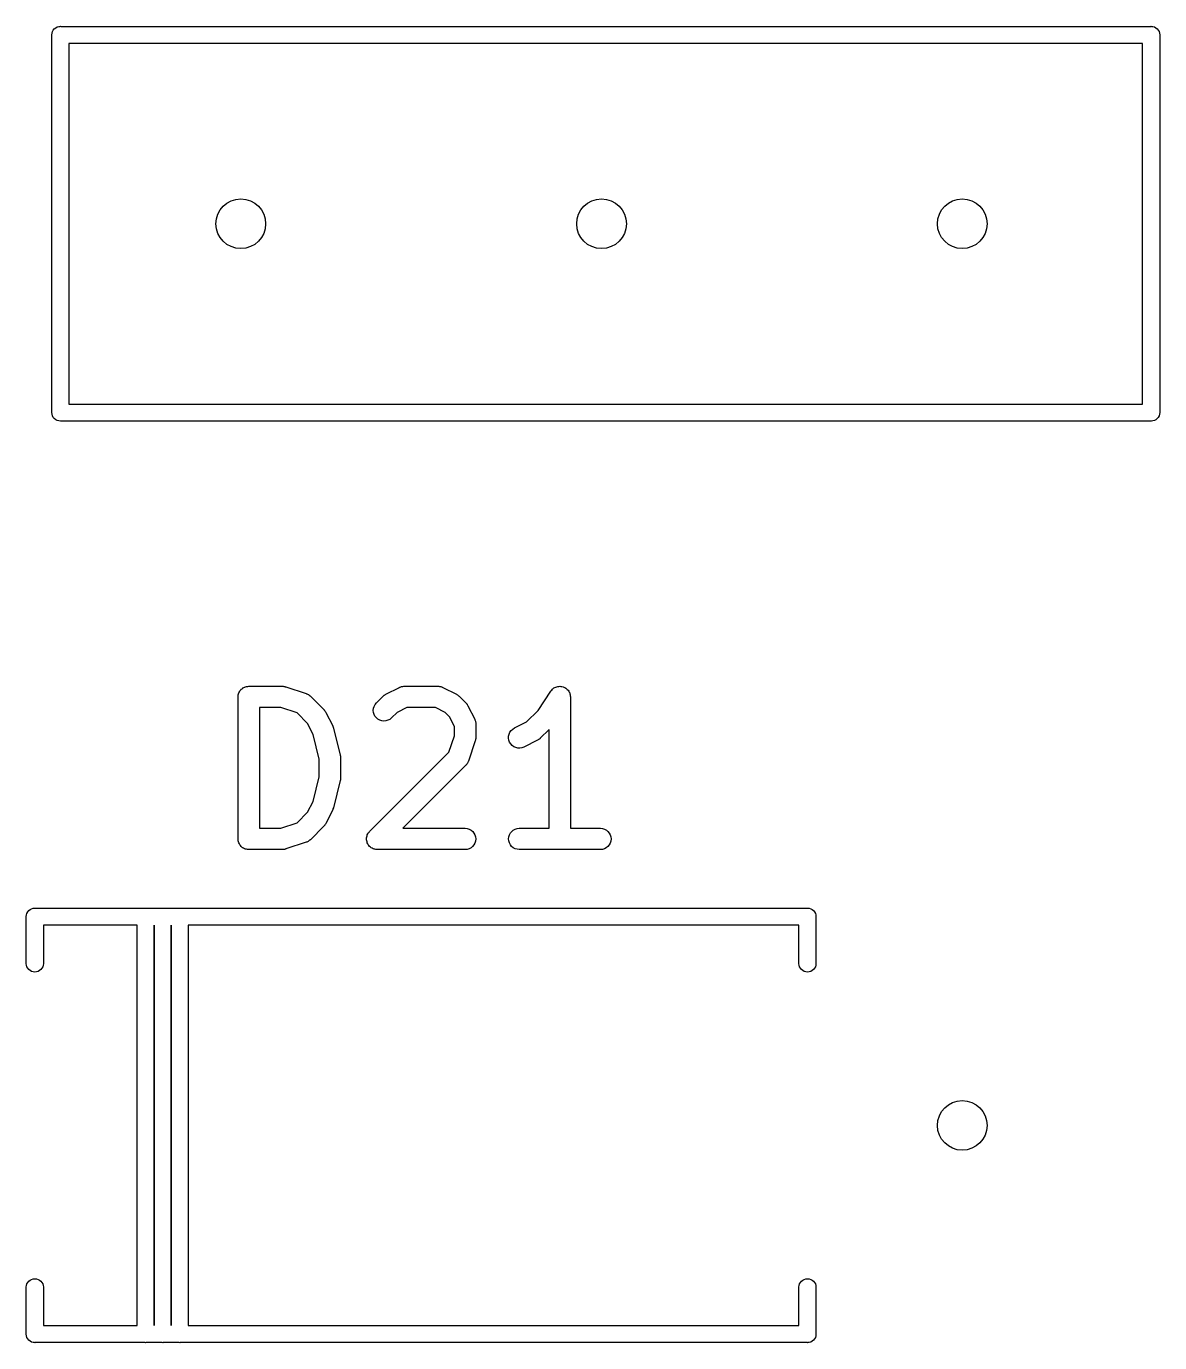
# Model space of a CAD drawing. Extents: x 17 to 176, y -177 to -9.
# Drawn here: x 117.36 to 125.34, y -25.66 to -16.39 of the extents above; entities that cross this region are included whole.
import ezdxf

# ---------------------------------------------------------------- set-up
doc = ezdxf.new("R2010")
doc.units = 0
doc.layers.add('BLACK', color=7, linetype='CONTINUOUS')

msp = doc.modelspace()

# ---------------------------------------------------------------- linework, layer by layer
at = {"layer": 'BLACK', "linetype": 'CONTINUOUS'}
for p, q in [((117.552, -16.4165), (117.559, -16.4074)), ((117.559, -16.4074), (117.569, -16.3999)), ((117.569, -16.3999), (117.579, -16.3943)), ((117.579, -16.3943), (117.59, -16.3909)), ((117.59, -16.3909), (117.599, -16.39)), ((117.599, -16.39), (117.602, -16.3897)), ((117.599, -16.39), (117.599, -16.39)), ((117.602, -16.3897), (117.605, -16.39)), ((117.605, -16.39), (125.279, -16.39)), ((125.279, -16.39), (125.282, -16.3897)), ((125.282, -16.3897), (125.285, -16.39)), ((125.285, -16.39), (125.294, -16.3909)), ((125.294, -16.3909), (125.305, -16.3943)), ((125.305, -16.3943), (125.315, -16.3999)), ((125.315, -16.3999), (125.325, -16.4074)), ((125.325, -16.4074), (125.332, -16.4165)), ((117.542, -16.45), (117.543, -16.4382)), ((117.542, -16.453), (117.542, -16.45)), ((117.542, -19.1071), (117.542, -16.453)), ((117.543, -16.4382), (117.546, -16.4269)), ((117.546, -16.4269), (117.552, -16.4165)), ((125.332, -16.4165), (125.338, -16.4269)), ((125.338, -16.4269), (125.341, -16.4382)), ((125.341, -16.4382), (125.342, -16.45)), ((125.342, -16.45), (125.342, -16.4529)), ((125.342, -16.4529), (125.342, -19.1071)), ((117.662, -16.51), (117.662, -19.05)), ((125.222, -16.51), (117.662, -16.51)), ((125.222, -19.05), (125.222, -16.51)), ((117.662, -19.05), (125.222, -19.05)), ((117.542, -19.11), (117.542, -19.1071)), ((117.543, -19.1218), (117.542, -19.11)), ((117.546, -19.1331), (117.543, -19.1218)), ((117.552, -19.1435), (117.546, -19.1331)), ((117.559, -19.1526), (117.552, -19.1435)), ((117.569, -19.1601), (117.559, -19.1526)), ((117.579, -19.1657), (117.569, -19.1601)), ((117.59, -19.1691), (117.579, -19.1657)), ((117.602, -19.1703), (117.59, -19.1691)), ((117.605, -19.17), (117.602, -19.1703)), ((125.279, -19.17), (117.605, -19.17)), ((125.282, -19.1703), (125.279, -19.17)), ((125.285, -19.17), (125.282, -19.1703)), ((125.294, -19.1691), (125.285, -19.17)), ((125.285, -19.17), (125.285, -19.17)), ((125.305, -19.1657), (125.294, -19.1691)), ((125.315, -19.1601), (125.305, -19.1657)), ((125.325, -19.1526), (125.315, -19.1601)), ((125.332, -19.1435), (125.325, -19.1526)), ((125.338, -19.1331), (125.332, -19.1435)), ((125.341, -19.1218), (125.338, -19.1331)), ((125.342, -19.11), (125.341, -19.1218)), ((125.342, -19.1071), (125.342, -19.11)), ((118.893, -21.0464), (118.899, -21.043)), ((118.899, -21.043), (118.9, -21.0428)), ((118.899, -21.043), (118.899, -21.043)), ((118.9, -21.0428), (118.906, -21.0408)), ((118.906, -21.0408), (118.913, -21.0388)), ((118.913, -21.0388), (118.914, -21.0387)), ((118.913, -21.0388), (118.913, -21.0388)), ((118.914, -21.0387), (118.921, -21.0381)), ((118.921, -21.0381), (118.928, -21.0374)), ((118.928, -21.0374), (119.166, -21.0374)), ((119.166, -21.0374), (119.167, -21.0374)), ((119.167, -21.0374), (119.171, -21.0379)), ((119.171, -21.0379), (119.175, -21.038)), ((119.175, -21.038), (119.178, -21.0387)), ((119.178, -21.0387), (119.181, -21.039)), ((119.181, -21.039), (119.185, -21.0403)), ((119.185, -21.0403), (119.19, -21.0412)), ((119.19, -21.0412), (119.332, -21.0888)), ((119.99, -21.0448), (119.992, -21.0441)), ((119.992, -21.0441), (119.994, -21.043)), ((119.994, -21.043), (119.999, -21.0416)), ((119.999, -21.0416), (120.004, -21.0398)), ((120.004, -21.0398), (120.006, -21.0394)), ((120.006, -21.0394), (120.008, -21.0388)), ((120.008, -21.0388), (120.013, -21.0383)), ((120.013, -21.0383), (120.019, -21.0375)), ((120.019, -21.0375), (120.021, -21.0376)), ((120.021, -21.0376), (120.023, -21.0374)), ((120.023, -21.0374), (120.261, -21.0374)), ((120.261, -21.0374), (120.262, -21.0374)), ((120.262, -21.0374), (120.264, -21.0376)), ((120.264, -21.0376), (120.266, -21.0376)), ((120.266, -21.0376), (120.272, -21.0384)), ((120.272, -21.0384), (120.277, -21.039)), ((120.277, -21.039), (120.279, -21.0397)), ((120.279, -21.0397), (120.281, -21.0401)), ((120.281, -21.0401), (120.286, -21.0419)), ((120.286, -21.0419), (120.291, -21.0434)), ((120.291, -21.0434), (120.293, -21.0445)), ((121.084, -21.046), (121.09, -21.0428)), ((121.09, -21.0428), (121.097, -21.0407)), ((121.09, -21.0428), (121.09, -21.0428)), ((121.09, -21.0428), (121.09, -21.0428)), ((121.097, -21.0407), (121.104, -21.0387)), ((121.104, -21.0387), (121.111, -21.038)), ((121.104, -21.0387), (121.104, -21.0387)), ((121.104, -21.0387), (121.104, -21.0387)), ((121.111, -21.038), (121.119, -21.0374)), ((121.119, -21.0374), (121.119, -21.0374)), ((121.119, -21.0374), (121.126, -21.0382)), ((121.119, -21.0374), (121.119, -21.0374)), ((121.126, -21.0382), (121.133, -21.0389)), ((121.133, -21.0389), (121.133, -21.0389)), ((121.133, -21.0389), (121.133, -21.0389)), ((121.133, -21.0389), (121.141, -21.0412)), ((121.141, -21.0412), (121.147, -21.0432)), ((121.147, -21.0432), (121.147, -21.0433)), ((121.147, -21.0433), (121.147, -21.0433)), ((121.147, -21.0433), (121.154, -21.0468)), ((118.853, -21.1113), (118.854, -21.1043)), ((118.853, -21.1118), (118.853, -21.1113)), ((118.853, -21.1119), (118.853, -21.1118)), ((118.853, -21.1124), (118.853, -21.1119)), ((118.853, -21.1119), (118.853, -21.1119)), ((118.853, -22.1124), (118.853, -21.1124)), ((118.854, -21.0968), (118.856, -21.0901)), ((118.854, -21.097), (118.854, -21.0968)), ((118.854, -21.0973), (118.854, -21.097)), ((118.854, -21.1043), (118.854, -21.0973)), ((118.856, -21.0901), (118.859, -21.0833)), ((118.859, -21.0828), (118.862, -21.0766)), ((118.859, -21.0831), (118.859, -21.0828)), ((118.859, -21.0833), (118.859, -21.0831)), ((118.862, -21.0766), (118.866, -21.0704)), ((118.866, -21.07), (118.87, -21.0646)), ((118.866, -21.0702), (118.866, -21.07)), ((118.866, -21.0704), (118.866, -21.0702)), ((118.87, -21.0646), (118.875, -21.0592)), ((118.875, -21.0588), (118.881, -21.0544)), ((118.875, -21.059), (118.875, -21.0588)), ((118.875, -21.0592), (118.875, -21.059)), ((118.881, -21.0544), (118.886, -21.0499)), ((118.886, -21.0498), (118.887, -21.0496)), ((118.886, -21.0499), (118.886, -21.0498)), ((118.887, -21.0496), (118.893, -21.0464)), ((119.332, -21.0888), (119.333, -21.0892)), ((119.333, -21.0892), (119.335, -21.0901)), ((119.335, -21.0901), (119.337, -21.0908)), ((119.337, -21.0908), (119.342, -21.0932)), ((119.342, -21.0932), (119.347, -21.0953)), ((119.347, -21.0953), (119.348, -21.0966)), ((119.348, -21.0966), (119.35, -21.0977)), ((119.35, -21.0977), (119.354, -21.1009)), ((119.354, -21.1009), (119.358, -21.1039)), ((119.358, -21.1039), (119.36, -21.1056)), ((119.36, -21.1056), (119.362, -21.107)), ((119.362, -21.107), (119.457, -21.2022)), ((119.827, -21.1546), (119.875, -21.107)), ((119.875, -21.1062), (119.879, -21.1036)), ((119.875, -21.107), (119.875, -21.1062)), ((119.879, -21.1036), (119.882, -21.1007)), ((119.882, -21.1007), (119.884, -21.099)), ((119.884, -21.099), (119.887, -21.0971)), ((119.887, -21.0971), (119.891, -21.0952)), ((119.891, -21.0952), (119.894, -21.0929)), ((119.894, -21.0929), (119.989, -21.0453)), ((119.989, -21.0453), (119.99, -21.0448)), ((120.293, -21.0445), (120.295, -21.0453)), ((120.295, -21.0453), (120.39, -21.0929)), ((120.39, -21.0929), (120.391, -21.0934)), ((120.391, -21.0934), (120.394, -21.0957)), ((120.394, -21.0957), (120.398, -21.0977)), ((120.398, -21.0977), (120.4, -21.0997)), ((120.4, -21.0997), (120.403, -21.1014)), ((120.403, -21.1014), (120.406, -21.1043)), ((120.406, -21.1043), (120.409, -21.107)), ((120.409, -21.107), (120.457, -21.1546)), ((120.965, -21.2075), (121.056, -21.0708)), ((121.056, -21.0699), (121.061, -21.0643)), ((121.056, -21.07), (121.056, -21.0699)), ((121.056, -21.0708), (121.056, -21.07)), ((121.056, -21.07), (121.056, -21.07)), ((121.056, -21.07), (121.056, -21.07)), ((121.061, -21.0643), (121.066, -21.0588)), ((121.066, -21.0587), (121.072, -21.054)), ((121.066, -21.0588), (121.066, -21.0587)), ((121.066, -21.0588), (121.066, -21.0588)), ((121.072, -21.054), (121.077, -21.0496)), ((121.077, -21.0496), (121.084, -21.046)), ((121.077, -21.0496), (121.077, -21.0496)), ((121.077, -21.0496), (121.077, -21.0496)), ((121.154, -21.0468), (121.16, -21.0502)), ((121.16, -21.0502), (121.16, -21.0502)), ((121.16, -21.0502), (121.16, -21.0503)), ((121.16, -21.0503), (121.166, -21.0549)), ((121.166, -21.0549), (121.171, -21.0595)), ((121.171, -21.0595), (121.171, -21.0596)), ((121.171, -21.0596), (121.171, -21.0596)), ((121.171, -21.0596), (121.176, -21.0656)), ((121.176, -21.0656), (121.181, -21.0709)), ((121.181, -21.0709), (121.181, -21.0709)), ((121.181, -21.0709), (121.181, -21.071)), ((121.181, -21.071), (121.184, -21.0779)), ((121.184, -21.0779), (121.188, -21.0838)), ((121.188, -21.0838), (121.188, -21.0839)), ((121.188, -21.0839), (121.188, -21.0839)), ((121.188, -21.0839), (121.19, -21.091)), ((121.19, -21.091), (121.192, -21.0978)), ((121.192, -21.0978), (121.192, -21.0979)), ((121.192, -21.0979), (121.192, -21.0979)), ((121.192, -21.0979), (121.192, -21.1053)), ((121.192, -21.1053), (121.193, -21.1124)), ((121.193, -21.1124), (121.193, -22.0374)), ((119.003, -21.1874), (119.003, -22.0374)), ((119.154, -21.1874), (119.003, -21.1874)), ((119.268, -21.2256), (119.154, -21.1874)), ((119.342, -21.2997), (119.268, -21.2256)), ((119.457, -21.2022), (119.458, -21.2029)), ((119.458, -21.2029), (119.46, -21.2062)), ((119.46, -21.2062), (119.463, -21.2093)), ((119.463, -21.2093), (119.465, -21.212)), ((119.465, -21.212), (119.467, -21.2144)), ((119.467, -21.2144), (119.469, -21.2181)), ((119.469, -21.2181), (119.471, -21.2217)), ((119.471, -21.2217), (119.519, -21.3169)), ((119.805, -21.2074), (119.807, -21.1928)), ((119.806, -21.2219), (119.805, -21.2074)), ((119.811, -21.236), (119.806, -21.2219)), ((119.807, -21.1928), (119.811, -21.1788)), ((119.811, -21.1788), (119.818, -21.1659)), ((119.818, -21.1659), (119.827, -21.1546)), ((119.972, -21.2216), (119.933, -21.2607)), ((120.041, -21.1874), (119.972, -21.2216)), ((120.243, -21.1874), (120.041, -21.1874)), ((120.312, -21.2216), (120.243, -21.1874)), ((120.342, -21.252), (120.312, -21.2216)), ((120.457, -21.1546), (120.458, -21.1553)), ((120.458, -21.1553), (120.46, -21.1586)), ((120.46, -21.1586), (120.463, -21.1617)), ((120.463, -21.1617), (120.465, -21.1643)), ((120.465, -21.1643), (120.467, -21.1668)), ((120.467, -21.1668), (120.469, -21.1705)), ((120.469, -21.1705), (120.471, -21.1741)), ((120.471, -21.1741), (120.519, -21.2693)), ((120.883, -21.2888), (120.965, -21.2075)), ((119.381, -21.3767), (119.342, -21.2997)), ((119.519, -21.3169), (119.519, -21.3179)), ((119.519, -21.3179), (119.519, -21.3182)), ((119.519, -21.3182), (119.519, -21.3185)), ((119.519, -21.3185), (119.522, -21.3251)), ((119.817, -21.2489), (119.811, -21.236)), ((119.827, -21.2603), (119.817, -21.2489)), ((119.838, -21.2697), (119.827, -21.2603)), ((119.851, -21.2767), (119.838, -21.2697)), ((119.865, -21.281), (119.851, -21.2767)), ((119.879, -21.2826), (119.865, -21.281)), ((119.894, -21.2813), (119.879, -21.2826)), ((119.908, -21.2773), (119.894, -21.2813)), ((119.921, -21.2705), (119.908, -21.2773)), ((119.932, -21.2614), (119.921, -21.2705)), ((119.933, -21.2607), (119.932, -21.2614)), ((120.377, -21.3206), (120.342, -21.252)), ((120.377, -21.3859), (120.377, -21.3206)), ((120.519, -21.2693), (120.519, -21.2703)), ((120.519, -21.2703), (120.52, -21.2723)), ((120.52, -21.2723), (120.521, -21.2743)), ((120.521, -21.2743), (120.522, -21.2792)), ((120.522, -21.2792), (120.524, -21.284)), ((120.524, -21.284), (120.524, -21.2862)), ((120.524, -21.2862), (120.525, -21.2883)), ((120.525, -21.2883), (120.526, -21.2934)), ((120.526, -21.2934), (120.526, -21.2985)), ((120.526, -21.2985), (120.526, -21.3007)), ((120.526, -21.3007), (120.527, -21.3029)), ((120.527, -21.3029), (120.527, -21.3981)), ((120.799, -21.331), (120.883, -21.2888)), ((119.424, -21.5502), (119.381, -21.3767)), ((119.522, -21.3251), (119.524, -21.3316)), ((119.524, -21.3316), (119.524, -21.332)), ((119.524, -21.332), (119.524, -21.3323)), ((119.524, -21.3323), (119.572, -21.5228)), ((120.338, -21.5004), (120.377, -21.3859)), ((120.525, -21.4137), (120.524, -21.4177)), ((120.526, -21.4075), (120.525, -21.4106)), ((120.525, -21.4106), (120.525, -21.4137)), ((120.527, -21.3991), (120.526, -21.4033)), ((120.526, -21.4033), (120.526, -21.4075)), ((120.527, -21.3981), (120.527, -21.3991)), ((120.758, -21.3884), (120.761, -21.3741)), ((120.758, -21.403), (120.758, -21.3884)), ((120.76, -21.4175), (120.758, -21.403)), ((120.761, -21.3741), (120.767, -21.3608)), ((120.767, -21.3608), (120.776, -21.3489)), ((120.776, -21.3489), (120.787, -21.3388)), ((120.787, -21.3388), (120.799, -21.331)), ((120.969, -21.4134), (120.965, -21.4153)), ((120.971, -21.4114), (120.969, -21.4134)), ((120.974, -21.4098), (120.971, -21.4114)), ((120.977, -21.4069), (120.974, -21.4098)), ((120.98, -21.4042), (120.977, -21.4069)), ((120.981, -21.4035), (120.98, -21.4042)), ((121.043, -21.3411), (120.981, -21.4035)), ((121.043, -22.0374), (121.043, -21.3411)), ((119.779, -22.0593), (120.338, -21.5004)), ((120.523, -21.4218), (120.475, -21.5647)), ((120.524, -21.4177), (120.523, -21.4218)), ((120.765, -21.4312), (120.76, -21.4175)), ((120.773, -21.4436), (120.765, -21.4312)), ((120.783, -21.4543), (120.773, -21.4436)), ((120.795, -21.4629), (120.783, -21.4543)), ((120.808, -21.469), (120.795, -21.4629)), ((120.822, -21.4724), (120.808, -21.469)), ((120.837, -21.473), (120.822, -21.4724)), ((120.851, -21.4707), (120.837, -21.473)), ((120.865, -21.4656), (120.851, -21.4707)), ((120.866, -21.4652), (120.865, -21.4656)), ((120.961, -21.4176), (120.866, -21.4652)), ((120.965, -21.4153), (120.961, -21.4176)), ((119.424, -21.6746), (119.424, -21.5502)), ((119.572, -21.5228), (119.572, -21.5238)), ((119.572, -21.5238), (119.572, -21.5251)), ((119.572, -21.5251), (119.573, -21.5264)), ((119.573, -21.5264), (119.573, -21.5324)), ((119.573, -21.5324), (119.574, -21.5383)), ((119.574, -21.5383), (119.574, -21.5396)), ((119.574, -21.5396), (119.574, -21.541)), ((119.574, -21.541), (119.574, -21.6838)), ((120.457, -21.594), (120.014, -22.0374)), ((120.458, -21.5923), (120.457, -21.594)), ((120.46, -21.5908), (120.458, -21.5923)), ((120.463, -21.5866), (120.46, -21.5908)), ((120.466, -21.5827), (120.463, -21.5866)), ((120.467, -21.5807), (120.466, -21.5827)), ((120.469, -21.5789), (120.467, -21.5807)), ((120.471, -21.5743), (120.469, -21.5789)), ((120.473, -21.5698), (120.471, -21.5743)), ((120.474, -21.5677), (120.473, -21.5698)), ((120.475, -21.5657), (120.474, -21.5677)), ((120.475, -21.5647), (120.475, -21.5657)), ((119.381, -21.8481), (119.424, -21.6746)), ((119.574, -21.6875), (119.573, -21.6935)), ((119.574, -21.6838), (119.574, -21.6849)), ((119.574, -21.6849), (119.574, -21.6862)), ((119.574, -21.6862), (119.574, -21.6875)), ((119.572, -21.702), (119.524, -21.8925)), ((119.573, -21.6994), (119.572, -21.7007)), ((119.572, -21.7007), (119.572, -21.702)), ((119.573, -21.6935), (119.573, -21.6994)), ((119.342, -21.9251), (119.381, -21.8481)), ((119.268, -21.9992), (119.342, -21.9251)), ((119.519, -21.9078), (119.471, -22.0031)), ((119.521, -21.9007), (119.519, -21.9072)), ((119.519, -21.9072), (119.519, -21.9075)), ((119.519, -21.9075), (119.519, -21.9078)), ((119.524, -21.8942), (119.521, -21.9007)), ((119.524, -21.8925), (119.524, -21.8935)), ((119.524, -21.8935), (119.524, -21.8938)), ((119.524, -21.8938), (119.524, -21.8942)), ((119.003, -22.0374), (119.154, -22.0374)), ((119.154, -22.0374), (119.268, -21.9992)), ((119.457, -22.0226), (119.362, -22.1178)), ((119.46, -22.0193), (119.457, -22.0226)), ((119.463, -22.0163), (119.46, -22.0193)), ((119.464, -22.0137), (119.463, -22.0163)), ((119.466, -22.0112), (119.464, -22.0137)), ((119.468, -22.0075), (119.466, -22.0112)), ((119.471, -22.004), (119.468, -22.0075)), ((119.471, -22.0031), (119.471, -22.004)), ((119.775, -22.0649), (119.779, -22.0593)), ((120.014, -22.0374), (120.452, -22.0374)), ((120.452, -22.0374), (120.453, -22.0374)), ((120.453, -22.0374), (120.467, -22.039)), ((120.467, -22.039), (120.481, -22.0434)), ((120.481, -22.0434), (120.494, -22.0505)), ((120.494, -22.0505), (120.505, -22.0599)), ((120.505, -22.0599), (120.514, -22.0713)), ((120.77, -22.0704), (120.78, -22.0592)), ((120.78, -22.0592), (120.791, -22.0499)), ((120.791, -22.0499), (120.804, -22.043)), ((120.804, -22.043), (120.818, -22.0388)), ((120.818, -22.0388), (120.832, -22.0374)), ((120.832, -22.0374), (121.043, -22.0374)), ((121.193, -22.0374), (121.404, -22.0374)), ((121.404, -22.0374), (121.405, -22.0374)), ((121.405, -22.0374), (121.419, -22.039)), ((121.419, -22.039), (121.433, -22.0434)), ((121.433, -22.0434), (121.446, -22.0505)), ((121.446, -22.0505), (121.457, -22.0599)), ((121.457, -22.0599), (121.467, -22.0713)), ((118.853, -22.1194), (118.853, -22.1124)), ((118.854, -22.1264), (118.853, -22.1194)), ((118.854, -22.1267), (118.854, -22.1264)), ((118.854, -22.1269), (118.854, -22.1267)), ((118.856, -22.1337), (118.854, -22.1269)), ((118.858, -22.1405), (118.856, -22.1337)), ((118.858, -22.1407), (118.858, -22.1405)), ((118.858, -22.141), (118.858, -22.1407)), ((118.862, -22.1472), (118.858, -22.141)), ((118.865, -22.1534), (118.862, -22.1472)), ((118.865, -22.1537), (118.865, -22.1534)), ((118.865, -22.1539), (118.865, -22.1537)), ((118.87, -22.1594), (118.865, -22.1539)), ((119.332, -22.1359), (119.19, -22.1835)), ((119.334, -22.135), (119.332, -22.1359)), ((119.337, -22.1344), (119.334, -22.135)), ((119.341, -22.132), (119.337, -22.1344)), ((119.346, -22.13), (119.341, -22.132)), ((119.348, -22.1287), (119.346, -22.13)), ((119.35, -22.1277), (119.348, -22.1287)), ((119.354, -22.1245), (119.35, -22.1277)), ((119.358, -22.1215), (119.354, -22.1245)), ((119.359, -22.1199), (119.358, -22.1215)), ((119.361, -22.1185), (119.359, -22.1199)), ((119.362, -22.1178), (119.361, -22.1185)), ((119.757, -22.1119), (119.758, -22.1048)), ((119.757, -22.112), (119.757, -22.1119)), ((119.757, -22.1121), (119.757, -22.112)), ((119.758, -22.1193), (119.757, -22.1121)), ((119.758, -22.1048), (119.759, -22.0976)), ((119.759, -22.1264), (119.758, -22.1193)), ((119.759, -22.0973), (119.761, -22.0904)), ((119.759, -22.0974), (119.759, -22.0973)), ((119.759, -22.0976), (119.759, -22.0974)), ((119.759, -22.1266), (119.759, -22.1264)), ((119.759, -22.1267), (119.759, -22.1266)), ((119.761, -22.1336), (119.759, -22.1267)), ((119.761, -22.0904), (119.763, -22.0836)), ((119.763, -22.1405), (119.761, -22.1336)), ((119.763, -22.0833), (119.767, -22.0769)), ((119.763, -22.0834), (119.763, -22.0833)), ((119.763, -22.0836), (119.763, -22.0834)), ((119.763, -22.1406), (119.763, -22.1405)), ((119.763, -22.1407), (119.763, -22.1406)), ((119.766, -22.1473), (119.763, -22.1407)), ((119.77, -22.1534), (119.766, -22.1473)), ((119.767, -22.0769), (119.77, -22.0707)), ((119.77, -22.0704), (119.775, -22.0649)), ((119.77, -22.0706), (119.77, -22.0704)), ((119.77, -22.0707), (119.77, -22.0706)), ((119.77, -22.1535), (119.77, -22.1534)), ((119.77, -22.1537), (119.77, -22.1535)), ((119.774, -22.1593), (119.77, -22.1537)), ((120.514, -22.1543), (120.504, -22.1656)), ((120.514, -22.0713), (120.521, -22.0843)), ((120.521, -22.1414), (120.514, -22.1543)), ((120.521, -22.0843), (120.525, -22.0983)), ((120.525, -22.1275), (120.521, -22.1414)), ((120.525, -22.0983), (120.527, -22.1129)), ((120.527, -22.1129), (120.525, -22.1275)), ((120.757, -22.1119), (120.759, -22.0973)), ((120.759, -22.1264), (120.757, -22.1119)), ((120.759, -22.0973), (120.763, -22.0833)), ((120.763, -22.1405), (120.759, -22.1264)), ((120.763, -22.0833), (120.77, -22.0704)), ((120.77, -22.1534), (120.763, -22.1405)), ((120.779, -22.1649), (120.77, -22.1534)), ((121.466, -22.1543), (121.457, -22.1656)), ((121.473, -22.1414), (121.466, -22.1543)), ((121.467, -22.0713), (121.473, -22.0843)), ((121.473, -22.0843), (121.478, -22.0983)), ((121.477, -22.1275), (121.473, -22.1414)), ((121.479, -22.1129), (121.477, -22.1275)), ((121.478, -22.0983), (121.479, -22.1129)), ((118.874, -22.1649), (118.87, -22.1594)), ((118.874, -22.165), (118.874, -22.1649)), ((118.874, -22.1652), (118.874, -22.165)), ((118.88, -22.1697), (118.874, -22.1652)), ((118.885, -22.1743), (118.88, -22.1697)), ((118.886, -22.1744), (118.885, -22.1743)), ((118.886, -22.1746), (118.886, -22.1744)), ((118.892, -22.1779), (118.886, -22.1746)), ((118.898, -22.1813), (118.892, -22.1779)), ((118.898, -22.1814), (118.898, -22.1813)), ((118.899, -22.1815), (118.898, -22.1814)), ((118.905, -22.1836), (118.899, -22.1815)), ((118.912, -22.1857), (118.905, -22.1836)), ((118.912, -22.1858), (118.912, -22.1857)), ((118.913, -22.1858), (118.912, -22.1858)), ((118.92, -22.1866), (118.913, -22.1858)), ((118.927, -22.1874), (118.92, -22.1866)), ((118.928, -22.1874), (118.927, -22.1874)), ((118.927, -22.1874), (118.927, -22.1874)), ((118.927, -22.1874), (118.927, -22.1874)), ((118.927, -22.1874), (118.927, -22.1874)), ((119.166, -22.1874), (118.928, -22.1874)), ((119.17, -22.187), (119.166, -22.1874)), ((119.174, -22.1869), (119.17, -22.187)), ((119.177, -22.1863), (119.174, -22.1869)), ((119.18, -22.186), (119.177, -22.1863)), ((119.184, -22.1847), (119.18, -22.186)), ((119.189, -22.1839), (119.184, -22.1847)), ((119.19, -22.1835), (119.189, -22.1839)), ((119.779, -22.1649), (119.774, -22.1593)), ((119.779, -22.165), (119.779, -22.1649)), ((119.779, -22.1649), (119.779, -22.1649)), ((119.785, -22.1696), (119.779, -22.165)), ((119.79, -22.1743), (119.785, -22.1696)), ((119.79, -22.1744), (119.79, -22.1743)), ((119.79, -22.1743), (119.79, -22.1743)), ((119.797, -22.1779), (119.79, -22.1744)), ((119.803, -22.1813), (119.797, -22.1779)), ((119.803, -22.1814), (119.803, -22.1813)), ((119.81, -22.1836), (119.803, -22.1814)), ((119.803, -22.1814), (119.803, -22.1814)), ((119.817, -22.1857), (119.81, -22.1836)), ((119.817, -22.1858), (119.817, -22.1857)), ((119.824, -22.1866), (119.817, -22.1858)), ((119.817, -22.1858), (119.817, -22.1858)), ((119.831, -22.1874), (119.824, -22.1866)), ((119.832, -22.1874), (119.831, -22.1874)), ((120.452, -22.1874), (119.832, -22.1874)), ((119.832, -22.1874), (119.832, -22.1874)), ((119.832, -22.1874), (119.832, -22.1874)), ((119.832, -22.1874), (119.832, -22.1874)), ((120.466, -22.186), (120.452, -22.1874)), ((120.48, -22.1817), (120.466, -22.186)), ((120.493, -22.1748), (120.48, -22.1817)), ((120.504, -22.1656), (120.493, -22.1748)), ((120.79, -22.1743), (120.779, -22.1649)), ((120.803, -22.1813), (120.79, -22.1743)), ((120.817, -22.1857), (120.803, -22.1813)), ((120.831, -22.1874), (120.817, -22.1857)), ((120.832, -22.1874), (120.831, -22.1874)), ((121.404, -22.1874), (120.832, -22.1874)), ((121.418, -22.186), (121.404, -22.1874)), ((121.432, -22.1817), (121.418, -22.186)), ((121.445, -22.1748), (121.432, -22.1817)), ((121.457, -22.1656), (121.445, -22.1748)), ((117.372, -22.6265), (117.379, -22.6174)), ((117.379, -22.6174), (117.389, -22.6099)), ((117.389, -22.6099), (117.399, -22.6043)), ((117.399, -22.6043), (117.41, -22.6009)), ((117.41, -22.6009), (117.419, -22.6)), ((117.419, -22.6), (117.422, -22.5997)), ((117.419, -22.6), (117.419, -22.6)), ((117.422, -22.5997), (117.425, -22.6)), ((117.425, -22.6), (118.199, -22.6)), ((118.199, -22.6), (118.202, -22.5997)), ((118.202, -22.5997), (118.205, -22.6)), ((118.205, -22.6), (118.319, -22.6)), ((118.319, -22.6), (118.322, -22.5997)), ((118.322, -22.5997), (118.325, -22.6)), ((118.325, -22.6), (118.439, -22.6)), ((118.439, -22.6), (118.442, -22.5997)), ((118.442, -22.5997), (118.445, -22.6)), ((118.445, -22.6), (122.859, -22.6)), ((122.859, -22.6), (122.862, -22.5997)), ((122.862, -22.5997), (122.865, -22.6)), ((122.865, -22.6), (122.865, -22.6)), ((122.865, -22.6), (122.874, -22.6009)), ((122.874, -22.6009), (122.885, -22.6043)), ((122.885, -22.6043), (122.895, -22.6099)), ((122.895, -22.6099), (122.905, -22.6174)), ((122.905, -22.6174), (122.912, -22.6265)), ((117.362, -22.66), (117.363, -22.6482)), ((117.362, -22.663), (117.362, -22.66)), ((117.362, -22.9929), (117.362, -22.663)), ((117.363, -22.6482), (117.366, -22.6369)), ((117.366, -22.6369), (117.372, -22.6265)), ((122.912, -22.6265), (122.918, -22.6369)), ((122.918, -22.6369), (122.921, -22.6482)), ((122.921, -22.6482), (122.922, -22.66)), ((122.922, -22.66), (122.922, -22.6629)), ((122.922, -22.6629), (122.922, -22.9929)), ((118.142, -22.72), (117.482, -22.72)), ((117.482, -22.72), (117.482, -22.9929)), ((118.142, -25.54), (118.142, -22.72)), ((118.262, -25.54), (118.262, -22.72)), ((118.262, -22.72), (118.262, -25.54)), ((118.382, -25.54), (118.382, -22.72)), ((118.382, -22.72), (118.382, -25.54)), ((122.802, -22.72), (118.502, -22.72)), ((118.502, -22.72), (118.502, -25.54)), ((122.802, -22.9929), (122.802, -22.72)), ((117.363, -23.0018), (117.362, -22.9929)), ((117.366, -23.0131), (117.363, -23.0018)), ((117.372, -23.0235), (117.366, -23.0131)), ((117.379, -23.0326), (117.372, -23.0235)), ((117.389, -23.0401), (117.379, -23.0326)), ((117.399, -23.0457), (117.389, -23.0401)), ((117.41, -23.0491), (117.399, -23.0457)), ((117.422, -23.0503), (117.41, -23.0491)), ((117.434, -23.0491), (117.422, -23.0503)), ((117.445, -23.0457), (117.434, -23.0491)), ((117.455, -23.0401), (117.445, -23.0457)), ((117.465, -23.0326), (117.455, -23.0401)), ((117.472, -23.0235), (117.465, -23.0326)), ((117.478, -23.0131), (117.472, -23.0235)), ((117.481, -23.0018), (117.478, -23.0131)), ((117.482, -22.9929), (117.481, -23.0018)), ((122.803, -23.0018), (122.802, -22.9929)), ((122.806, -23.0131), (122.803, -23.0018)), ((122.812, -23.0235), (122.806, -23.0131)), ((122.819, -23.0326), (122.812, -23.0235)), ((122.829, -23.0401), (122.819, -23.0326)), ((122.839, -23.0457), (122.829, -23.0401)), ((122.85, -23.0491), (122.839, -23.0457)), ((122.862, -23.0503), (122.85, -23.0491)), ((122.874, -23.0491), (122.862, -23.0503)), ((122.885, -23.0457), (122.874, -23.0491)), ((122.895, -23.0401), (122.885, -23.0457)), ((122.905, -23.0326), (122.895, -23.0401)), ((122.912, -23.0235), (122.905, -23.0326)), ((122.918, -23.0131), (122.912, -23.0235)), ((122.921, -23.0018), (122.918, -23.0131)), ((122.922, -22.9929), (122.921, -23.0018)), ((117.389, -25.2199), (117.399, -25.2143)), ((117.399, -25.2143), (117.41, -25.2109)), ((117.41, -25.2109), (117.422, -25.2097)), ((117.422, -25.2097), (117.434, -25.2109)), ((117.434, -25.2109), (117.445, -25.2143)), ((117.445, -25.2143), (117.455, -25.2199)), ((122.829, -25.2199), (122.839, -25.2143)), ((122.839, -25.2143), (122.85, -25.2109)), ((122.85, -25.2109), (122.862, -25.2097)), ((122.862, -25.2097), (122.874, -25.2109)), ((122.874, -25.2109), (122.885, -25.2143)), ((122.885, -25.2143), (122.895, -25.2199)), ((117.362, -25.2671), (117.363, -25.2582)), ((117.362, -25.597), (117.362, -25.2671)), ((117.363, -25.2582), (117.366, -25.2469)), ((117.366, -25.2469), (117.372, -25.2365)), ((117.372, -25.2365), (117.379, -25.2274)), ((117.379, -25.2274), (117.389, -25.2199)), ((117.455, -25.2199), (117.465, -25.2274)), ((117.465, -25.2274), (117.472, -25.2365)), ((117.472, -25.2365), (117.478, -25.2469)), ((117.478, -25.2469), (117.481, -25.2582)), ((117.481, -25.2582), (117.482, -25.2671)), ((117.482, -25.2671), (117.482, -25.54)), ((122.802, -25.2671), (122.803, -25.2582)), ((122.802, -25.54), (122.802, -25.2671)), ((122.803, -25.2582), (122.806, -25.2469)), ((122.806, -25.2469), (122.812, -25.2365)), ((122.812, -25.2365), (122.819, -25.2274)), ((122.819, -25.2274), (122.829, -25.2199)), ((122.895, -25.2199), (122.905, -25.2274)), ((122.905, -25.2274), (122.912, -25.2365)), ((122.912, -25.2365), (122.918, -25.2469)), ((122.918, -25.2469), (122.921, -25.2582)), ((122.921, -25.2582), (122.922, -25.2671)), ((122.922, -25.2671), (122.922, -25.5971)), ((117.482, -25.54), (118.142, -25.54)), ((118.262, -25.54), (118.262, -25.54)), ((118.382, -25.54), (118.382, -25.54)), ((118.502, -25.54), (122.802, -25.54)), ((117.362, -25.6), (117.362, -25.597)), ((117.363, -25.6118), (117.362, -25.6)), ((117.366, -25.6231), (117.363, -25.6118)), ((117.372, -25.6335), (117.366, -25.6231)), ((117.379, -25.6426), (117.372, -25.6335)), ((117.389, -25.6501), (117.379, -25.6426)), ((117.399, -25.6557), (117.389, -25.6501)), ((117.41, -25.6591), (117.399, -25.6557)), ((117.419, -25.66), (117.41, -25.6591)), ((117.422, -25.6603), (117.419, -25.66)), ((117.419, -25.66), (117.419, -25.66)), ((117.425, -25.66), (117.422, -25.6603)), ((118.199, -25.66), (117.425, -25.66)), ((118.202, -25.6603), (118.199, -25.66)), ((118.205, -25.66), (118.202, -25.6603)), ((118.319, -25.66), (118.205, -25.66)), ((118.322, -25.6603), (118.319, -25.66)), ((118.325, -25.66), (118.322, -25.6603)), ((118.439, -25.66), (118.325, -25.66)), ((118.442, -25.6603), (118.439, -25.66)), ((118.445, -25.66), (118.442, -25.6603)), ((122.859, -25.66), (118.445, -25.66)), ((122.862, -25.6603), (122.859, -25.66)), ((122.865, -25.66), (122.862, -25.6603)), ((122.874, -25.6591), (122.865, -25.66)), ((122.865, -25.66), (122.865, -25.66)), ((122.885, -25.6557), (122.874, -25.6591)), ((122.895, -25.6501), (122.885, -25.6557)), ((122.905, -25.6426), (122.895, -25.6501)), ((122.912, -25.6335), (122.905, -25.6426)), ((122.918, -25.6231), (122.912, -25.6335)), ((122.921, -25.6118), (122.918, -25.6231)), ((122.922, -25.6), (122.921, -25.6118)), ((122.922, -25.5971), (122.922, -25.6))]:
    msp.add_line(p, q, dxfattribs=at)
at = {"layer": 'BLACK'}
for centre in [(118.872, -17.78), (118.872, -17.78), (121.412, -17.78), (121.412, -17.78), (123.952, -17.78), (123.952, -17.78), (123.952, -24.13), (123.952, -24.13)]:
    msp.add_circle(centre, 0.175, dxfattribs=at)

doc.saveas('drawing.dxf')
